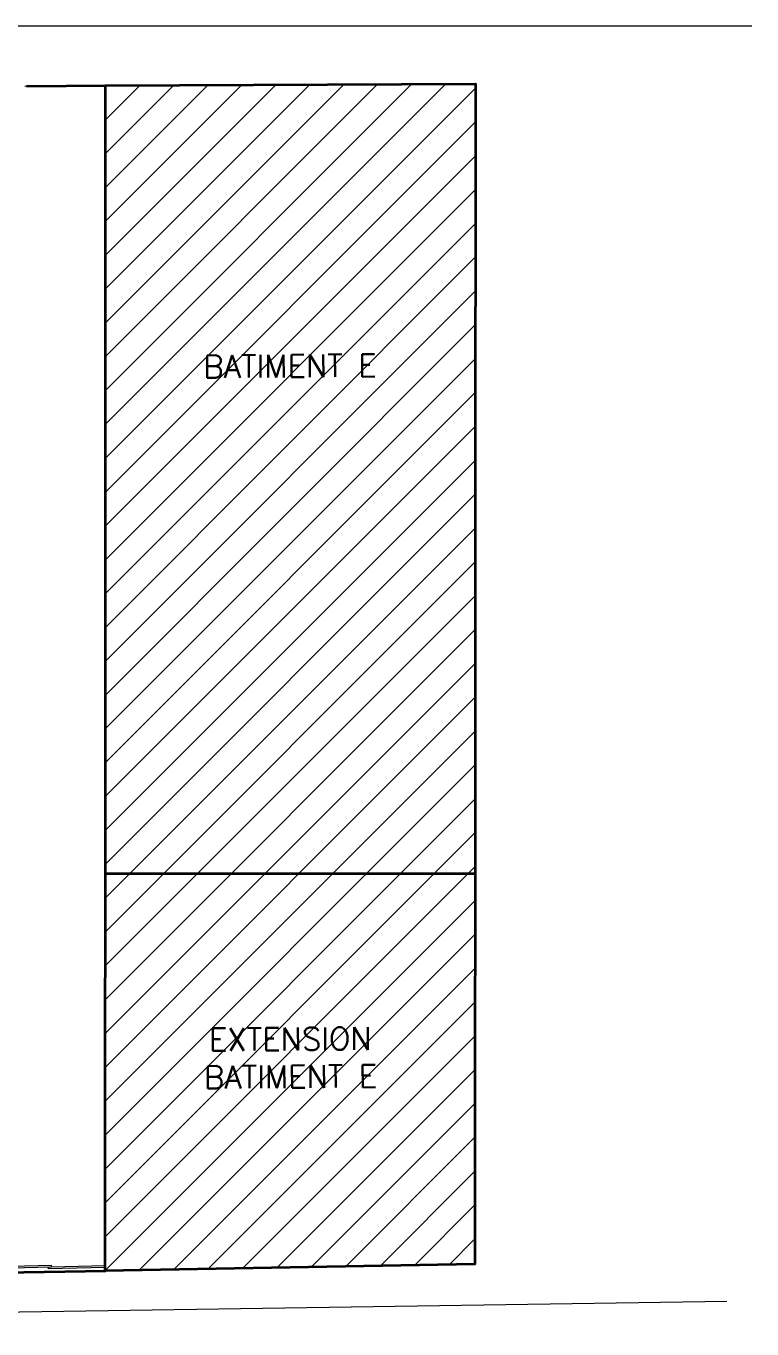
# Model space of a CAD drawing. Extents: x 11546 to 11685, y 7742 to 7835.
# Drawn here: x 11637 to 11685.2, y 7745 to 7831.4 of the extents above; entities that cross this region are included whole.
import ezdxf

# ---------------------------------------------------------------- set-up
doc = ezdxf.new("R2010")
doc.units = 0
for name, color, linetype, lineweight in [('Ar0-Texte2', 6, 'CONTINUOUS', 15), ('Ar2-Coupe-Gras', 7, 'CONTINUOUS', 35), ('Ar2-Maçon', 7, 'CONTINUOUS', 35), ('Ar2-Vue-FIN', 9, 'CONTINUOUS', 9)]:
    doc.layers.add(name, color=color, linetype=linetype, lineweight=lineweight)
doc.styles.get("Standard").update_dxf_attribs({"font": 'romans.shx'})

msp = doc.modelspace()

# ---------------------------------------------------------------- hatches: boundary and pattern name
at = {"layer": 'Ar2-Vue-FIN'}
h = msp.add_hatch(dxfattribs=at)
h.set_pattern_fill('ANSI31', color=256, scale=0.5, angle=504.84347, style=0)
h.set_pattern_definition([(45, (11621.4753, 7813.3294), (-1.122532, 1.122532), [])])
h.paths.add_polyline_path([(11642.295, 7748.812), (11642.313, 7787.708), (11642.317, 7798.062), (11642.331, 7827.472), (11666.882, 7827.579), (11666.87, 7798.02), (11666.866, 7787.516), (11666.851, 7749.251)])

# ---------------------------------------------------------------- linework, layer by layer
at = {"layer": 'Ar2-Coupe-Gras'}
msp.add_line((11642.348, 7775.188), (11666.902, 7775.178), dxfattribs=at)
at = {"layer": 'Ar2-Coupe-Gras', "flags": 128}
msp.add_lwpolyline([(11642.295, 7748.812), (11642.313, 7787.708), (11642.317, 7798.062), (11642.331, 7827.472), (11666.882, 7827.579), (11666.87, 7798.02), (11666.866, 7787.516), (11666.851, 7749.251)], close=True, dxfattribs=at)
at = {"layer": 'Ar2-Maçon'}
msp.add_line((11637.068, 7827.417), (11642.371, 7827.471), dxfattribs=at)
msp.add_lwpolyline([(11585.332, 7810.582), (11585.354, 7808.985), (11551.566, 7809.284), (11551.871, 7791.708), (11576.93, 7791.97), (11577.273, 7770.641), (11586.161, 7770.784), (11586.548, 7747.907), (11642.335, 7748.811)], dxfattribs=at)
at = {"layer": 'Ar2-Vue-FIN'}
for p, q in [((11685.244, 7831.416), (11558.013, 7831.395)), ((11636.968, 7827.417), (11642.331, 7827.472)), ((11638.732, 7749.163), (11634.933, 7749.075)), ((11642.295, 7749.145), (11634.935, 7748.975)), ((11638.537, 7748.958), (11638.534, 7749.058)), ((11642.295, 7749.045), (11638.537, 7748.958)), ((11638.734, 7749.063), (11638.732, 7749.163)), ((11559.082, 7744.963), (11683.579, 7746.802))]:
    msp.add_line(p, q, dxfattribs=at)

# ---------------------------------------------------------------- texts
at = {"layer": 'Ar0-Texte2', "char_height": 1.5, "width": 67.04009, "attachment_point": 5, "rotation": 0.45624}
for s, insert in [('BATIMENT E', (11654.571, 7808.859)), ('EXTENSION\\PBATIMENT E', (11654.604, 7762.952))]:
    msp.add_mtext(s, dxfattribs=dict(at, insert=insert))

doc.saveas('drawing.dxf')
